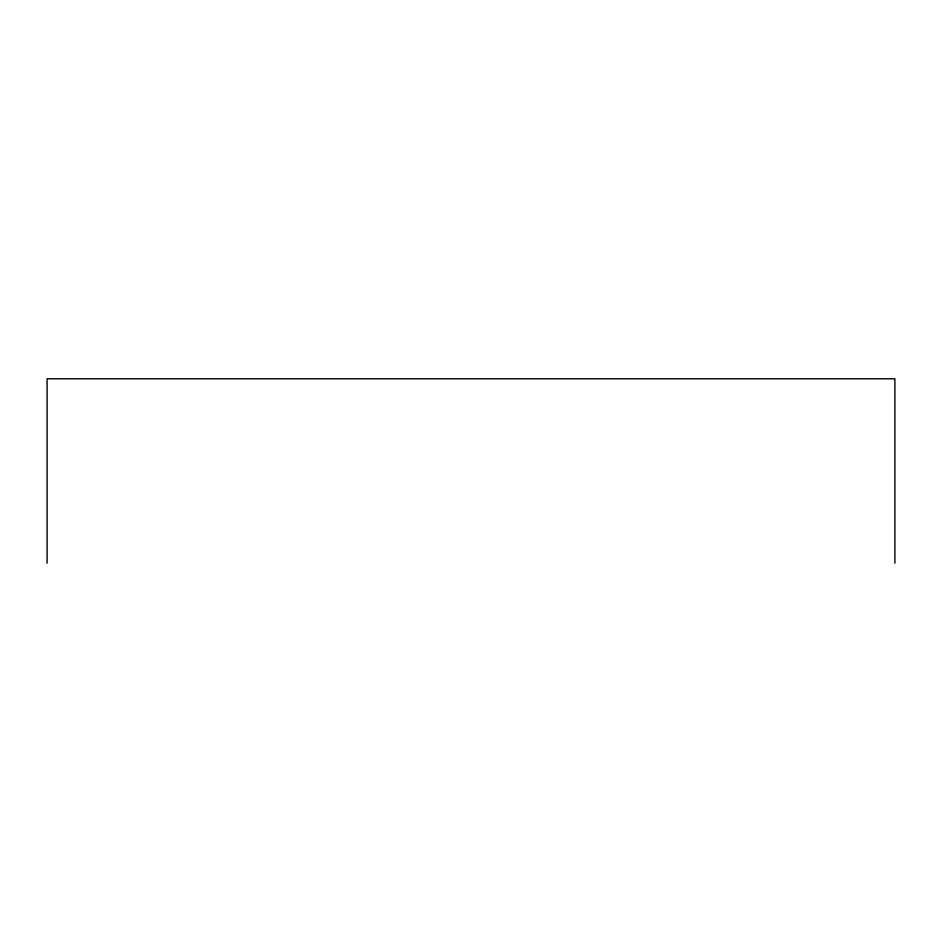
<?xml version="1.0" encoding="UTF-8"?>
<svg xmlns="http://www.w3.org/2000/svg" width="942" height="942" viewBox="0 0 942 942"><rect width="100%" height="100%" fill="white"/><g stroke="black" fill="none" stroke-linecap="round" stroke-linejoin="round"><path stroke-width="1.41" d="M894.9 563.198L894.9 378.802L47.1 378.802L47.1 563.198"/></g></svg>
